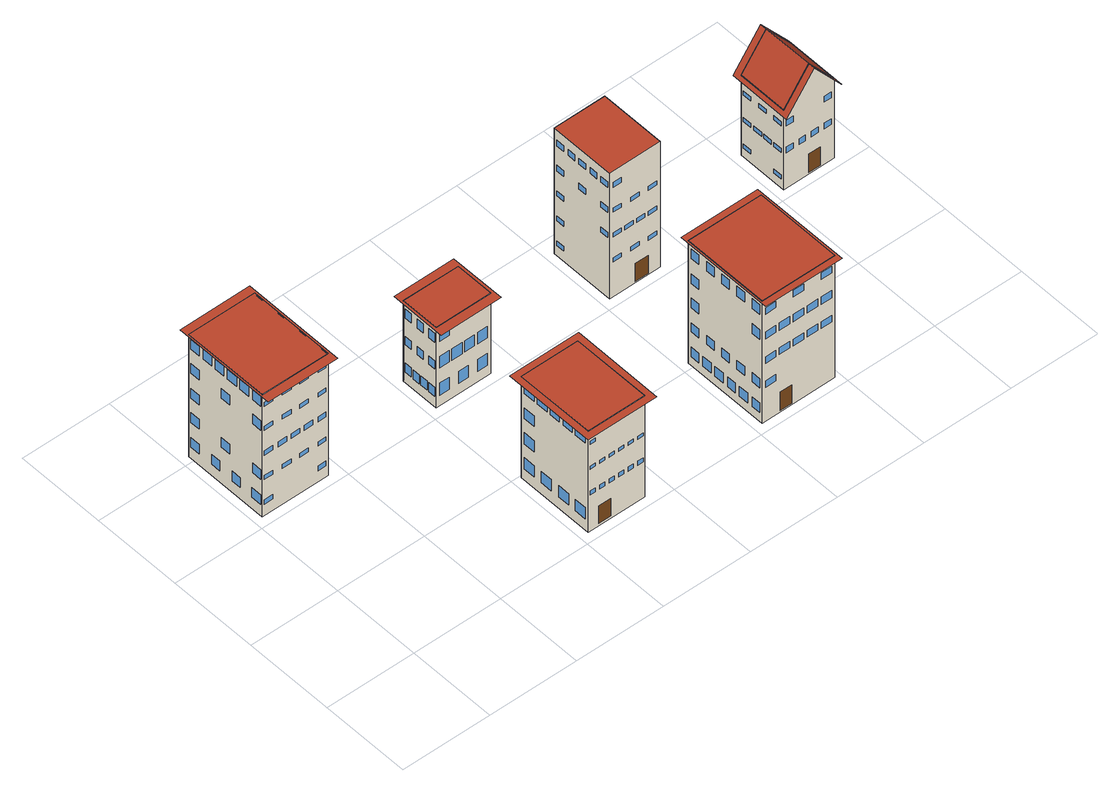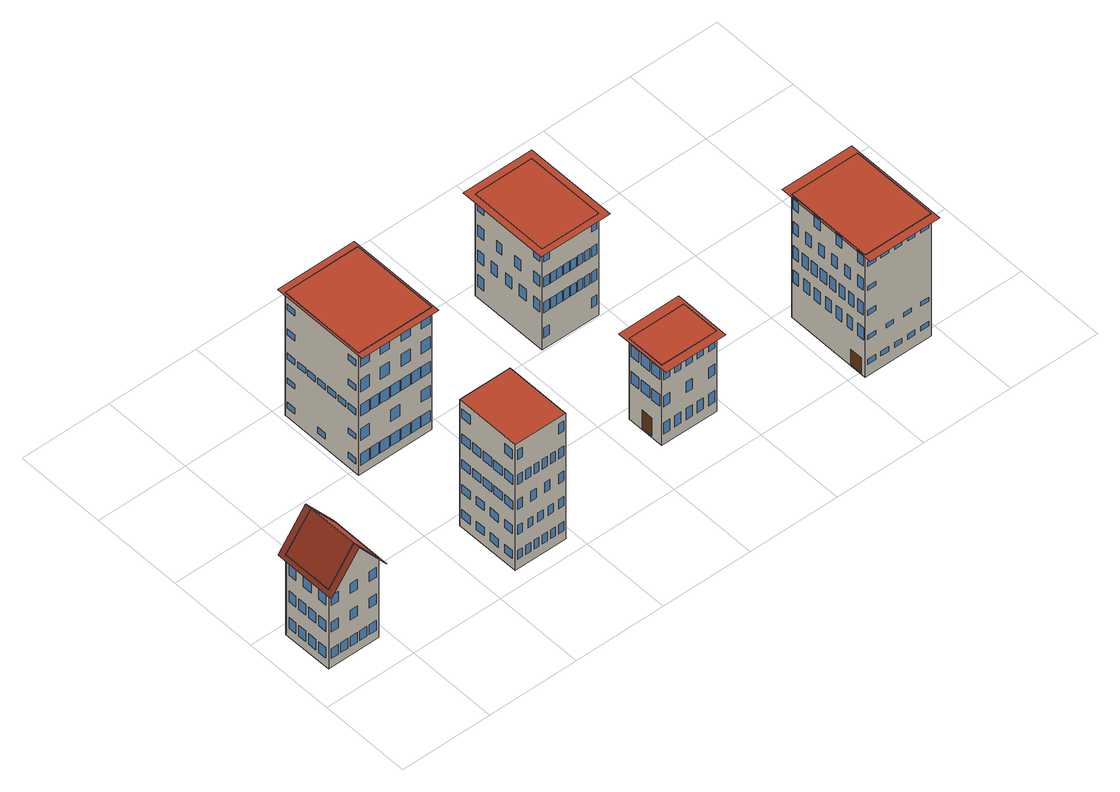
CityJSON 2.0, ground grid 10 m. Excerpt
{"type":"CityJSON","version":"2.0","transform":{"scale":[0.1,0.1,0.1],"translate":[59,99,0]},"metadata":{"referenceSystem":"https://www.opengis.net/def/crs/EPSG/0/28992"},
"CityObjects":{
"building1":{"type":"Building","attributes":{"roofType":"Flat","yearOfConstruction":1975,"function":"Residential","storeysAboveGround":5},"geometry":[{"type":"MultiSurface","lod":"3","boundaries":[[[0,1,2,3]],[[4,5,6,7]],[[2,4,7,3],[8,9,10,11],[12,13,14,15],[16,17,18,19],[20,21,22,23],[24,25,26,27],[28,29,30,31],[32,33,34,35],[36,37,38,39],[40,41,42,43],[44,45,46,47],[48,49,50,51],[52,53,54,55],[56,57,58,59],[60,61,62,63],[64,65,66,67],[68,69,70,71],[72,73,74,75],[76,77,78,79],[80,81,82,83]],[[10,9,8,11]],[[14,13,12,15]],[[18,17,16,19]],[[22,21,20,23]],[[26,25,24,27]],[[30,29,28,31]],[[34,33,32,35]],[[38,37,36,39]],[[42,41,40,43]],[[46,45,44,47]],[[50,49,48,51]],[[54,53,52,55]],[[58,57,56,59]],[[62,61,60,63]],[[66,65,64,67]],[[70,69,68,71]],[[74,73,72,75]],[[78,77,76,79]],[[82,81,80,83]],[[1,5,4,2],[84,85,86,87],[88,89,90,91],[92,93,94,95],[96,97,98,99],[100,101,102,103],[104,105,106,107],[108,109,110,111],[112,113,114,115],[116,117,118,119],[120,121,122,123],[124,125,126,127],[128,129,130,131],[132,133,134,135],[136,137,138,139],[140,141,142,143],[144,145,146,147],[148,149,150,151],[152,153,154,155],[156,157,158,159],[160,161,162,163],[164,165,166,167],[168,169,170,171],[172,173,174,175],[176,177,178,179],[180,181,182,183],[184,185,186,187]],[[86,85,84,87]],[[90,89,88,91]],[[94,93,92,95]],[[98,97,96,99]],[[102,101,100,103]],[[106,105,104,107]],[[110,109,108,111]],[[114,113,112,115]],[[118,117,116,119]],[[122,121,120,123]],[[126,125,124,127]],[[130,129,128,131]],[[134,133,132,135]],[[138,137,136,139]],[[142,141,140,143]],[[146,145,144,147]],[[150,149,148,151]],[[154,153,152,155]],[[158,157,156,159]],[[162,161,160,163]],[[166,165,164,167]],[[170,169,168,171]],[[174,173,172,175]],[[178,177,176,179]],[[182,181,180,183]],[[186,185,184,187]],[[0,6,5,1],[188,189,190,191],[192,193,194,195],[196,197,198,199],[200,201,202,203],[204,205,206,207],[208,209,210,211],[212,213,214,215],[216,217,218,219],[220,221,222,223],[224,225,226,227],[228,229,230,231],[232,233,234,235],[236,237,238,239],[240,241,242,243],[244,245,246,247],[248,249,250,251]],[[190,189,188,191]],[[194,193,192,195]],[[198,197,196,199]],[[202,201,200,203]],[[206,205,204,207]],[[210,209,208,211]],[[214,213,212,215]],[[218,217,216,219]],[[222,221,220,223]],[[226,225,224,227]],[[230,229,228,231]],[[234,233,232,235]],[[238,237,236,239]],[[242,241,240,243]],[[246,245,244,247]],[[250,249,248,251]],[[3,7,6,0],[252,253,254,255],[256,257,258,259],[260,261,262,263],[264,265,266,267],[268,269,270,271],[272,273,274,275],[276,277,278,279],[280,281,282,283],[284,285,286,287],[288,289,290,291],[292,293,294,295],[296,297,298,299],[300,301,302,303],[304,305,306,307],[308,309,310,311],[312,313,314,315],[316,317,318,319]],[[254,253,252,255]],[[258,257,256,259]],[[262,261,260,263]],[[266,265,264,267]],[[270,269,268,271]],[[274,273,272,275]],[[278,277,276,279]],[[282,281,280,283]],[[286,285,284,287]],[[290,289,288,291]],[[294,293,292,295]],[[298,297,296,299]],[[302,301,300,303]],[[306,305,304,307]],[[310,309,308,311]],[[314,313,312,315]],[[318,317,316,319]],[[320,321,322,323],[6,5,4,7]]],"semantics":{"surfaces":[{"type":"GroundSurface"},{"type":"RoofSurface"},{"type":"WallSurface"},{"type":"Window"},{"type":"Door"}],"values":[0,1,2,3,3,3,3,3,3,3,3,3,3,3,3,3,3,3,3,3,3,3,2,4,3,3,3,3,3,3,3,3,3,3,3,3,3,3,3,3,3,3,3,3,3,3,3,3,3,2,3,3,3,3,3,3,3,3,3,3,3,3,3,3,3,3,2,3,3,3,3,3,3,3,3,3,3,3,3,3,3,3,3,3,1]}}]},
"building2":{"type":"Building","attributes":{"roofType":"Flat","yearOfConstruction":1969,"function":"Residential","storeysAboveGround":4},"geometry":[{"type":"MultiSurface","lod":"3","boundaries":[[[324,325,326,327]],[[328,329,330,331]],[[326,328,331,327],[332,333,334,335],[336,337,338,339],[340,341,342,343],[344,345,346,347],[348,349,350,351],[352,353,354,355],[356,357,358,359],[360,361,362,363],[364,365,366,367],[368,369,370,371],[372,373,374,375],[376,377,378,379],[380,381,382,383],[384,385,386,387]],[[334,333,332,335]],[[338,337,336,339]],[[342,341,340,343]],[[346,345,344,347]],[[350,349,348,351]],[[354,353,352,355]],[[358,357,356,359]],[[362,361,360,363]],[[366,365,364,367]],[[370,369,368,371]],[[374,373,372,375]],[[378,377,376,379]],[[382,381,380,383]],[[386,385,384,387]],[[325,329,328,326],[388,389,390,391],[392,393,394,395],[396,397,398,399],[400,401,402,403],[404,405,406,407],[408,409,410,411],[412,413,414,415],[416,417,418,419],[420,421,422,423],[424,425,426,427],[428,429,430,431],[432,433,434,435]],[[390,389,388,391]],[[394,393,392,395]],[[398,397,396,399]],[[402,401,400,403]],[[406,405,404,407]],[[410,409,408,411]],[[414,413,412,415]],[[418,417,416,419]],[[422,421,420,423]],[[426,425,424,427]],[[430,429,428,431]],[[434,433,432,435]],[[324,330,329,325],[436,437,438,439],[440,441,442,443],[444,445,446,447],[448,449,450,451],[452,453,454,455],[456,457,458,459],[460,461,462,463],[464,465,466,467],[468,469,470,471],[472,473,474,475],[476,477,478,479],[480,481,482,483],[484,485,486,487],[488,489,490,491],[492,493,494,495],[496,497,498,499],[500,501,502,503],[504,505,506,507],[508,509,510,511],[512,513,514,515]],[[438,437,436,439]],[[442,441,440,443]],[[446,445,444,447]],[[450,449,448,451]],[[454,453,452,455]],[[458,457,456,459]],[[462,461,460,463]],[[466,465,464,467]],[[470,469,468,471]],[[474,473,472,475]],[[478,477,476,479]],[[482,481,480,483]],[[486,485,484,487]],[[490,489,488,491]],[[494,493,492,495]],[[498,497,496,499]],[[502,501,500,503]],[[506,505,504,507]],[[510,509,508,511]],[[514,513,512,515]],[[327,331,330,324],[516,517,518,519],[520,521,522,523],[524,525,526,527],[528,529,530,531],[532,533,534,535],[536,537,538,539],[540,541,542,543],[544,545,546,547],[548,549,550,551],[552,553,554,555],[556,557,558,559]],[[518,517,516,519]],[[522,521,520,523]],[[526,525,524,527]],[[530,529,528,531]],[[534,533,532,535]],[[538,537,536,539]],[[542,541,540,543]],[[546,545,544,547]],[[550,549,548,551]],[[554,553,552,555]],[[558,557,556,559]],[[560,561,562,563],[330,329,328,331]]],"semantics":{"surfaces":[{"type":"GroundSurface"},{"type":"RoofSurface"},{"type":"WallSurface"},{"type":"Door"},{"type":"Window"}],"values":[0,1,2,3,4,4,4,4,4,4,4,4,4,4,4,4,4,2,4,4,4,4,4,4,4,4,4,4,4,4,2,4,4,4,4,4,4,4,4,4,4,4,4,4,4,4,4,4,4,4,4,2,4,4,4,4,4,4,4,4,4,4,4,1]}}]},
"building3":{"type":"Building","attributes":{"roofType":"Flat","yearOfConstruction":2001,"function":"Residential","storeysAboveGround":3},"geometry":[{"type":"MultiSurface","lod":"3","boundaries":[[[564,565,566,567]],[[568,569,570,571]],[[566,568,571,567],[572,573,574,575],[576,577,578,579],[580,581,582,583],[584,585,586,587],[588,589,590,591],[592,593,594,595],[596,597,598,599],[600,601,602,603]],[[574,573,572,575]],[[578,577,576,579]],[[582,581,580,583]],[[586,585,584,587]],[[590,589,588,591]],[[594,593,592,595]],[[598,597,596,599]],[[602,601,600,603]],[[565,569,568,566],[604,605,606,607],[608,609,610,611],[612,613,614,615],[616,617,618,619],[620,621,622,623],[624,625,626,627],[628,629,630,631]],[[606,605,604,607]],[[610,609,608,611]],[[614,613,612,615]],[[618,617,616,619]],[[622,621,620,623]],[[626,625,624,627]],[[630,629,628,631]],[[564,570,569,565],[632,633,634,635],[636,637,638,639],[640,641,642,643],[644,645,646,647],[648,649,650,651],[652,653,654,655],[656,657,658,659],[660,661,662,663],[664,665,666,667],[668,669,670,671],[672,673,674,675],[676,677,678,679],[680,681,682,683]],[[634,633,632,635]],[[638,637,636,639]],[[642,641,640,643]],[[646,645,644,647]],[[650,649,648,651]],[[654,653,652,655]],[[658,657,656,659]],[[662,661,660,663]],[[666,665,664,667]],[[670,669,668,671]],[[674,673,672,675]],[[678,677,676,679]],[[682,681,680,683]],[[567,571,570,564],[684,685,686,687],[688,689,690,691],[692,693,694,695],[696,697,698,699],[700,701,702,703],[704,705,706,707],[708,709,710,711],[712,713,714,715],[716,717,718,719],[720,721,722,723]],[[686,685,684,687]],[[690,689,688,691]],[[694,693,692,695]],[[698,697,696,699]],[[702,701,700,703]],[[706,705,704,707]],[[710,709,708,711]],[[714,713,712,715]],[[718,717,716,719]],[[722,721,720,723]],[[724,725,726,727],[570,569,568,571]]],"semantics":{"surfaces":[{"type":"GroundSurface"},{"type":"RoofSurface"},{"type":"WallSurface"},{"type":"Window"},{"type":"Door"}],"values":[0,1,2,3,3,3,3,3,3,3,3,2,4,3,3,3,3,3,3,2,3,3,3,3,3,3,3,3,3,3,3,3,3,2,3,3,3,3,3,3,3,3,3,3,1]}}]},
"building4":{"type":"Building","attributes":{"roofType":"Flat","yearOfConstruction":2011,"function":"Residential","storeysAboveGround":5},"geometry":[{"type":"MultiSurface","lod":"3","boundaries":[[[728,729,730,731]],[[732,733,734,735]],[[730,732,735,731],[736,737,738,739],[740,741,742,743],[744,745,746,747],[748,749,750,751],[752,753,754,755],[756,757,758,759],[760,761,762,763],[764,765,766,767],[768,769,770,771],[772,773,774,775],[776,777,778,779],[780,781,782,783],[784,785,786,787],[788,789,790,791],[792,793,794,795]],[[738,737,736,739]],[[742,741,740,743]],[[746,745,744,747]],[[750,749,748,751]],[[754,753,752,755]],[[758,757,756,759]],[[762,761,760,763]],[[766,765,764,767]],[[770,769,768,771]],[[774,773,772,775]],[[778,777,776,779]],[[782,781,780,783]],[[786,785,784,787]],[[790,789,788,791]],[[794,793,792,795]],[[729,733,732,730],[796,797,798,799],[800,801,802,803],[804,805,806,807],[808,809,810,811],[812,813,814,815],[816,817,818,819],[820,821,822,823],[824,825,826,827],[828,829,830,831],[832,833,834,835],[836,837,838,839],[840,841,842,843],[844,845,846,847],[848,849,850,851],[852,853,854,855],[856,857,858,859]],[[798,797,796,799]],[[802,801,800,803]],[[806,805,804,807]],[[810,809,808,811]],[[814,813,812,815]],[[818,817,816,819]],[[822,821,820,823]],[[826,825,824,827]],[[830,829,828,831]],[[834,833,832,835]],[[838,837,836,839]],[[842,841,840,843]],[[846,845,844,847]],[[850,849,848,851]],[[854,853,852,855]],[[858,857,856,859]],[[728,734,733,729],[860,861,862,863],[864,865,866,867],[868,869,870,871],[872,873,874,875],[876,877,878,879],[880,881,882,883],[884,885,886,887],[888,889,890,891],[892,893,894,895],[896,897,898,899],[900,901,902,903],[904,905,906,907],[908,909,910,911],[912,913,914,915],[916,917,918,919],[920,921,922,923],[924,925,926,927],[928,929,930,931],[932,933,934,935],[936,937,938,939],[940,941,942,943],[944,945,946,947],[948,949,950,951],[952,953,954,955],[956,957,958,959]],[[862,861,860,863]],[[866,865,864,867]],[[870,869,868,871]],[[874,873,872,875]],[[878,877,876,879]],[[882,881,880,883]],[[886,885,884,887]],[[890,889,888,891]],[[894,893,892,895]],[[898,897,896,899]],[[902,901,900,903]],[[906,905,904,907]],[[910,909,908,911]],[[914,913,912,915]],[[918,917,916,919]],[[922,921,920,923]],[[926,925,924,927]],[[930,929,928,931]],[[934,933,932,935]],[[938,937,936,939]],[[942,941,940,943]],[[946,945,944,947]],[[950,949,948,951]],[[954,953,952,955]],[[958,957,956,959]],[[731,735,734,728],[960,961,962,963],[964,965,966,967],[968,969,970,971],[972,973,974,975],[976,977,978,979],[980,981,982,983],[984,985,986,987],[988,989,990,991],[992,993,994,995],[996,997,998,999],[1000,1001,1002,1003],[1004,1005,1006,1007],[1008,1009,1010,1011],[1012,1013,1014,1015],[1016,1017,1018,1019],[1020,1021,1022,1023],[1024,1025,1026,1027],[1028,1029,1030,1031],[1032,1033,1034,1035]],[[962,961,960,963]],[[966,965,964,967]],[[970,969,968,971]],[[974,973,972,975]],[[978,977,976,979]],[[982,981,980,983]],[[986,985,984,987]],[[990,989,988,991]],[[994,993,992,995]],[[998,997,996,999]],[[1002,1001,1000,1003]],[[1006,1005,1004,1007]],[[1010,1009,1008,1011]],[[1014,1013,1012,1015]],[[1018,1017,1016,1019]],[[1022,1021,1020,1023]],[[1026,1025,1024,1027]],[[1030,1029,1028,1031]],[[1034,1033,1032,1035]],[[1036,1037,1038,1039],[734,733,732,735]]],"semantics":{"surfaces":[{"type":"GroundSurface"},{"type":"RoofSurface"},{"type":"WallSurface"},{"type":"Door"},{"type":"Window"}],"values":[0,1,2,3,4,4,4,4,4,4,4,4,4,4,4,4,4,4,2,4,4,4,4,4,4,4,4,4,4,4,4,4,4,4,4,2,4,4,4,4,4,4,4,4,4,4,4,4,4,4,4,4,4,4,4,4,4,4,4,4,4,2,4,4,4,4,4,4,4,4,4,4,4,4,4,4,4,4,4,4,4,1]}}]},
"building5":{"type":"Building","attributes":{"roofType":"Flat","yearOfConstruction":1964,"function":"Residential","storeysAboveGround":5},"geometry":[{"type":"MultiSurface","lod":"3","boundaries":[[[1040,1041,1042,1043]],[[1044,1045,1046,1047]],[[1042,1044,1047,1043],[1048,1049,1050,1051],[1052,1053,1054,1055],[1056,1057,1058,1059],[1060,1061,1062,1063],[1064,1065,1066,1067],[1068,1069,1070,1071],[1072,1073,1074,1075],[1076,1077,1078,1079],[1080,1081,1082,1083],[1084,1085,1086,1087],[1088,1089,1090,1091],[1092,1093,1094,1095]],[[1050,1049,1048,1051]],[[1054,1053,1052,1055]],[[1058,1057,1056,1059]],[[1062,1061,1060,1063]],[[1066,1065,1064,1067]],[[1070,1069,1068,1071]],[[1074,1073,1072,1075]],[[1078,1077,1076,1079]],[[1082,1081,1080,1083]],[[1086,1085,1084,1087]],[[1090,1089,1088,1091]],[[1094,1093,1092,1095]],[[1041,1045,1044,1042],[1096,1097,1098,1099],[1100,1101,1102,1103],[1104,1105,1106,1107],[1108,1109,1110,1111],[1112,1113,1114,1115],[1116,1117,1118,1119],[1120,1121,1122,1123],[1124,1125,1126,1127],[1128,1129,1130,1131],[1132,1133,1134,1135],[1136,1137,1138,1139],[1140,1141,1142,1143],[1144,1145,1146,1147],[1148,1149,1150,1151],[1152,1153,1154,1155],[1156,1157,1158,1159],[1160,1161,1162,1163],[1164,1165,1166,1167],[1168,1169,1170,1171],[1172,1173,1174,1175]],[[1098,1097,1096,1099]],[[1102,1101,1100,1103]],[[1106,1105,1104,1107]],[[1110,1109,1108,1111]],[[1114,1113,1112,1115]],[[1118,1117,1116,1119]],[[1122,1121,1120,1123]],[[1126,1125,1124,1127]],[[1130,1129,1128,1131]],[[1134,1133,1132,1135]],[[1138,1137,1136,1139]],[[1142,1141,1140,1143]],[[1146,1145,1144,1147]],[[1150,1149,1148,1151]],[[1154,1153,1152,1155]],[[1158,1157,1156,1159]],[[1162,1161,1160,1163]],[[1166,1165,1164,1167]],[[1170,1169,1168,1171]],[[1174,1173,1172,1175]],[[1040,1046,1045,1041],[1176,1177,1178,1179],[1180,1181,1182,1183],[1184,1185,1186,1187],[1188,1189,1190,1191],[1192,1193,1194,1195],[1196,1197,1198,1199],[1200,1201,1202,1203],[1204,1205,1206,1207],[1208,1209,1210,1211],[1212,1213,1214,1215],[1216,1217,1218,1219],[1220,1221,1222,1223],[1224,1225,1226,1227],[1228,1229,1230,1231],[1232,1233,1234,1235],[1236,1237,1238,1239],[1240,1241,1242,1243],[1244,1245,1246,1247],[1248,1249,1250,1251],[1252,1253,1254,1255],[1256,1257,1258,1259],[1260,1261,1262,1263],[1264,1265,1266,1267]],[[1178,1177,1176,1179]],[[1182,1181,1180,1183]],[[1186,1185,1184,1187]],[[1190,1189,1188,1191]],[[1194,1193,1192,1195]],[[1198,1197,1196,1199]],[[1202,1201,1200,1203]],[[1206,1205,1204,1207]],[[1210,1209,1208,1211]],[[1214,1213,1212,1215]],[[1218,1217,1216,1219]],[[1222,1221,1220,1223]],[[1226,1225,1224,1227]],[[1230,1229,1228,1231]],[[1234,1233,1232,1235]],[[1238,1237,1236,1239]],[[1242,1241,1240,1243]],[[1246,1245,1244,1247]],[[1250,1249,1248,1251]],[[1254,1253,1252,1255]],[[1258,1257,1256,1259]],[[1262,1261,1260,1263]],[[1266,1265,1264,1267]],[[1043,1047,1046,1040],[1268,1269,1270,1271],[1272,1273,1274,1275],[1276,1277,1278,1279],[1280,1281,1282,1283],[1284,1285,1286,1287],[1288,1289,1290,1291],[1292,1293,1294,1295],[1296,1297,1298,1299],[1300,1301,1302,1303],[1304,1305,1306,1307],[1308,1309,1310,1311],[1312,1313,1314,1315]],[[1270,1269,1268,1271]],[[1274,1273,1272,1275]],[[1278,1277,1276,1279]],[[1282,1281,1280,1283]],[[1286,1285,1284,1287]],[[1290,1289,1288,1291]],[[1294,1293,1292,1295]],[[1298,1297,1296,1299]],[[1302,1301,1300,1303]],[[1306,1305,1304,1307]],[[1310,1309,1308,1311]],[[1314,1313,1312,1315]]],"semantics":{"surfaces":[{"type":"GroundSurface"},{"type":"RoofSurface"},{"type":"WallSurface"},{"type":"Door"},{"type":"Window"}],"values":[0,1,2,3,4,4,4,4,4,4,4,4,4,4,4,2,4,4,4,4,4,4,4,4,4,4,4,4,4,4,4,4,4,4,4,4,2,4,4,4,4,4,4,4,4,4,4,4,4,4,4,4,4,4,4,4,4,4,4,4,2,4,4,4,4,4,4,4,4,4,4,4,4]}}]},
"building6":{"type":"Building","attributes":{"roofType":"Gabled","yearOfConstruction":1983,"function":"Residential","storeysAboveGround":3},"geometry":[{"type":"MultiSurface","lod":"3","boundaries":[[[1316,1317,1318,1319]],[[1320,1321,1322,1323]],[[1323,1324,1325,1320]],[[1319,1318,1324,1323,1322],[1326,1327,1328,1329],[1330,1331,1332,1333],[1334,1335,1336,1337],[1338,1339,1340,1341],[1342,1343,1344,1345],[1346,1347,1348,1349],[1350,1351,1352,1353]],[[1328,1327,1326,1329]],[[1332,1331,1330,1333]],[[1336,1335,1334,1337]],[[1340,1339,1338,1341]],[[1344,1343,1342,1345]],[[1348,1347,1346,1349]],[[1352,1351,1350,1353]],[[1317,1325,1324,1318],[1354,1355,1356,1357],[1358,1359,1360,1361],[1362,1363,1364,1365],[1366,1367,1368,1369],[1370,1371,1372,1373],[1374,1375,1376,1377],[1378,1379,1380,1381],[1382,1383,1384,1385],[1386,1387,1388,1389],[1390,1391,1392,1393],[1394,1395,1396,1397]],[[1356,1355,1354,1357]],[[1360,1359,1358,1361]],[[1364,1363,1362,1365]],[[1368,1367,1366,1369]],[[1372,1371,1370,1373]],[[1376,1375,1374,1377]],[[1380,1379,1378,1381]],[[1384,1383,1382,1385]],[[1388,1387,1386,1389]],[[1392,1391,1390,1393]],[[1396,1395,1394,1397]],[[1317,1316,1321,1320,1325],[1398,1399,1400,1401],[1402,1403,1404,1405],[1406,1407,1408,1409],[1410,1411,1412,1413],[1414,1415,1416,1417],[1418,1419,1420,1421],[1422,1423,1424,1425],[1426,1427,1428,1429],[1430,1431,1432,1433],[1434,1435,1436,1437],[1438,1439,1440,1441]],[[1400,1399,1398,1401]],[[1404,1403,1402,1405]],[[1408,1407,1406,1409]],[[1412,1411,1410,1413]],[[1416,1415,1414,1417]],[[1420,1419,1418,1421]],[[1424,1423,1422,1425]],[[1428,1427,1426,1429]],[[1432,1431,1430,1433]],[[1436,1435,1434,1437]],[[1440,1439,1438,1441]],[[1316,1319,1322,1321],[1442,1443,1444,1445],[1446,1447,1448,1449],[1450,1451,1452,1453],[1454,1455,1456,1457],[1458,1459,1460,1461],[1462,1463,1464,1465],[1466,1467,1468,1469],[1470,1471,1472,1473],[1474,1475,1476,1477]],[[1444,1443,1442,1445]],[[1448,1447,1446,1449]],[[1452,1451,1450,1453]],[[1456,1455,1454,1457]],[[1460,1459,1458,1461]],[[1464,1463,1462,1465]],[[1468,1467,1466,1469]],[[1472,1471,1470,1473]],[[1476,1475,1474,1477]],[[1478,1479,1480,1481,1320,1325,1324,1323]],[[1481,1482,1483,1478,1323,1322,1321,1320]]],"semantics":{"surfaces":[{"type":"GroundSurface"},{"type":"RoofSurface"},{"type":"WallSurface"},{"type":"Door"},{"type":"Window"}],"values":[0,1,1,2,3,4,4,4,4,4,4,2,4,4,4,4,4,4,4,4,4,4,4,2,4,4,4,4,4,4,4,4,4,4,4,2,4,4,4,4,4,4,4,4,4,1,1]}}]}
},
"vertices":[
[10,307,0],[86,307,0],[86,210,0],[10,210,0],[86,210,152],[86,307,152],[10,307,152],[10,210,152],[12,210,20],[22,210,20],[22,210,14],[12,210,14],[74,210,20],[83,210,20],[83,210,14],[74,210,14],[12,210,50],[22,210,50],[22,210,45],[12,210,45],[33,210,50],[43,210,50],[43,210,45],[33,210,45],[53,210,50],[63,210,50],[63,210,45],[53,210,45],[74,210,50],[83,210,50],[83,210,45],[74,210,45],[12,210,81],[22,210,81],[22,210,75],[12,210,75],[28,210,81],[38,210,81],[38,210,75],[28,210,75],[43,210,81],[53,210,81],[53,210,75],[43,210,75],[58,210,81],[68,210,81],[68,210,75],[58,210,75],[74,210,81],[83,210,81],[83,210,75],[74,210,75],[12,210,111],[22,210,111],[22,210,106],[12,210,106],[33,210,111],[43,210,111],[43,210,106],[33,210,106],[53,210,111],[63,210,111],[63,210,106],[53,210,106],[74,210,111],[83,210,111],[83,210,106],[74,210,106],[12,210,141],[22,210,141],[22,210,136],[12,210,136],[33,210,141],[43,210,141],[43,210,136],[33,210,136],[53,210,141],[63,210,141],[63,210,136],[53,210,136],[74,210,141],[83,210,141],[83,210,136],[74,210,136],[86,288,20],[86,302,20],[86,302,1],[86,288,1],[86,212,60],[86,219,60],[86,219,45],[86,212,45],[86,226,60],[86,234,60],[86,234,45],[86,226,45],[86,240,60],[86,248,60],[86,248,45],[86,240,45],[86,255,60],[86,262,60],[86,262,45],[86,255,45],[86,269,60],[86,276,60],[86,276,45],[86,269,45],[86,283,60],[86,290,60],[86,290,45],[86,283,45],[86,297,60],[86,305,60],[86,305,45],[86,297,45],[86,212,90],[86,219,90],[86,219,75],[86,212,75],[86,224,90],[86,232,90],[86,232,75],[86,224,75],[86,236,90],[86,244,90],[86,244,75],[86,236,75],[86,248,90],[86,256,90],[86,256,75],[86,248,75],[86,260,90],[86,268,90],[86,268,75],[86,260,75],[86,273,90],[86,280,90],[86,280,75],[86,273,75],[86,285,90],[86,292,90],[86,292,75],[86,285,75],[86,297,90],[86,304,90],[86,304,75],[86,297,75],[86,212,120],[86,219,120],[86,219,106],[86,212,106],[86,229,120],[86,236,120],[86,236,106],[86,229,106],[86,246,120],[86,253,120],[86,253,106],[86,246,106],[86,263,120],[86,270,120],[86,270,106],[86,263,106],[86,280,120],[86,287,120],[86,287,106],[86,280,106],[86,297,120],[86,304,120],[86,304,106],[86,297,106],[86,212,151],[86,219,151],[86,219,136],[86,212,136],[86,240,151],[86,248,151],[86,248,136],[86,240,136],[86,269,151],[86,276,151],[86,276,136],[86,269,136],[86,297,151],[86,304,151],[86,304,136],[86,297,136],[83,307,20],[74,307,20],[74,307,14],[83,307,14],[68,307,20],[59,307,20],[59,307,14],[68,307,14],[52,307,20],[44,307,20],[44,307,14],[52,307,14],[37,307,20],[29,307,20],[29,307,14],[37,307,14],[22,307,20],[13,307,20],[13,307,14],[22,307,14],[83,307,50],[74,307,50],[74,307,45],[83,307,45],[62,307,50],[54,307,50],[54,307,45],[62,307,45],[42,307,50],[33,307,50],[33,307,45],[42,307,45],[22,307,50],[13,307,50],[13,307,45],[22,307,45],[83,307,81],[74,307,81],[74,307,75],[83,307,75],[83,307,111],[74,307,111],[74,307,106],[83,307,106],[83,307,141],[74,307,141],[74,307,136],[83,307,136],[68,307,141],[59,307,141],[59,307,136],[68,307,136],[52,307,141],[44,307,141],[44,307,136],[52,307,136],[37,307,141],[29,307,141],[29,307,136],[37,307,136],[22,307,141],[13,307,141],[13,307,136],[22,307,136],[10,304,26],[10,293,26],[10,293,14],[10,304,14],[10,277,26],[10,266,26],[10,266,14],[10,277,14],[10,250,26],[10,239,26],[10,239,14],[10,250,14],[10,224,26],[10,212,26],[10,212,14],[10,224,14],[10,304,57],[10,293,57],[10,293,45],[10,304,45],[10,264,57],[10,253,57],[10,253,45],[10,264,45],[10,223,57],[10,212,57],[10,212,45],[10,223,45],[10,304,87],[10,293,87],[10,293,75],[10,304,75],[10,304,118],[10,293,118],[10,293,106],[10,304,106],[10,264,118],[10,253,118],[10,253,106],[10,264,106],[10,223,118],[10,212,118],[10,212,106],[10,223,106],[10,304,148],[10,293,148],[10,293,136],[10,304,136],[10,288,148],[10,277,148],[10,277,136],[10,288,136],[10,272,148],[10,261,148],[10,261,136],[10,272,136],[10,256,148],[10,244,148],[10,244,136],[10,256,136],[10,240,148],[10,228,148],[10,228,136],[10,240,136],[10,223,148],[10,212,148],[10,212,136],[10,223,136],[88,200,152],[88,316,152],[8,316,152],[8,200,152],
[210,98,0],[275,98,0],[275,10,0],[210,10,0],[275,10,126],[275,98,126],[210,98,126],[210,10,126],[222,10,25],[236,10,25],[236,10,3],[222,10,3],[212,10,50],[218,10,50],[218,10,45],[212,10,45],[223,10,50],[229,10,50],[229,10,45],[223,10,45],[234,10,50],[240,10,50],[240,10,45],[234,10,45],[245,10,50],[251,10,50],[251,10,45],[245,10,45],[256,10,50],[262,10,50],[262,10,45],[256,10,45],[267,10,50],[273,10,50],[273,10,45],[267,10,45],[212,10,81],[218,10,81],[218,10,77],[212,10,77],[223,10,81],[229,10,81],[229,10,77],[223,10,77],[234,10,81],[240,10,81],[240,10,77],[234,10,77],[245,10,81],[251,10,81],[251,10,77],[245,10,77],[256,10,81],[262,10,81],[262,10,77],[256,10,77],[267,10,81],[273,10,81],[273,10,77],[267,10,77],[212,10,112],[218,10,112],[218,10,108],[212,10,108],[275,13,28],[275,21,28],[275,21,14],[275,13,14],[275,13,59],[275,21,59],[275,21,45],[275,13,45],[275,31,59],[275,39,59],[275,39,45],[275,31,45],[275,50,59],[275,58,59],[275,58,45],[275,50,45],[275,68,59],[275,77,59],[275,77,45],[275,68,45],[275,87,59],[275,95,59],[275,95,45],[275,87,45],[275,13,90],[275,21,90],[275,21,77],[275,13,77],[275,38,90],[275,45,90],[275,45,77],[275,38,77],[275,62,90],[275,70,90],[275,70,77],[275,62,77],[275,87,90],[275,95,90],[275,95,77],[275,87,77],[275,13,122],[275,21,122],[275,21,108],[275,13,108],[275,87,122],[275,95,122],[275,95,108],[275,87,108],[273,98,26],[267,98,26],[267,98,14],[273,98,14],[218,98,26],[212,98,26],[212,98,14],[218,98,14],[273,98,58],[267,98,58],[267,98,45],[273,98,45],[265,98,58],[259,98,58],[259,98,45],[265,98,45],[258,98,58],[252,98,58],[252,98,45],[258,98,45],[250,98,58],[244,98,58],[244,98,45],[250,98,45],[242,98,58],[236,98,58],[236,98,45],[242,98,45],[234,98,58],[228,98,58],[228,98,45],[234,98,45],[226,98,58],[220,98,58],[220,98,45],[226,98,45],[218,98,58],[212,98,58],[212,98,45],[218,98,45],[273,98,89],[267,98,89],[267,98,77],[273,98,77],[265,98,89],[259,98,89],[259,98,77],[265,98,77],[258,98,89],[252,98,89],[252,98,77],[258,98,77],[250,98,89],[244,98,89],[244,98,77],[250,98,77],[242,98,89],[236,98,89],[236,98,77],[242,98,77],[234,98,89],[228,98,89],[228,98,77],[234,98,77],[226,98,89],[220,98,89],[220,98,77],[226,98,77],[218,98,89],[212,98,89],[212,98,77],[218,98,77],[273,98,120],[267,98,120],[267,98,108],[273,98,108],[218,98,120],[212,98,120],[212,98,108],[218,98,108],[210,94,28],[210,81,28],[210,81,14],[210,94,14],[210,72,28],[210,59,28],[210,59,14],[210,72,14],[210,49,28],[210,36,28],[210,36,14],[210,49,14],[210,27,28],[210,14,28],[210,14,14],[210,27,14],[210,94,59],[210,81,59],[210,81,45],[210,94,45],[210,94,90],[210,81,90],[210,81,77],[210,94,77],[210,94,122],[210,81,122],[210,81,108],[210,94,108],[210,77,122],[210,64,122],[210,64,108],[210,77,108],[210,60,122],[210,48,122],[210,48,108],[210,60,108],[210,43,122],[210,31,122],[210,31,108],[210,43,108],[210,27,122],[210,14,122],[210,14,108],[210,27,108],[282,2,126],[282,105,126],[203,105,126],[203,2,126],
[210,253,0],[273,253,0],[273,210,0],[210,210,0],[273,210,100],[273,253,100],[210,253,100],[210,210,100],[214,210,28],[225,210,28],[225,210,13],[214,210,13],[236,210,28],[247,210,28],[247,210,13],[236,210,13],[258,210,28],[269,210,28],[269,210,13],[258,210,13],[214,210,61],[225,210,61],[225,210,47],[214,210,47],[228,210,61],[240,210,61],[240,210,47],[228,210,47],[243,210,61],[254,210,61],[254,210,47],[243,210,47],[258,210,61],[269,210,61],[269,210,47],[258,210,47],[214,210,95],[225,210,95],[225,210,80],[214,210,80],[273,227,24],[273,240,24],[273,240,2],[273,227,2],[273,213,61],[273,223,61],[273,223,47],[273,213,47],[273,226,61],[273,237,61],[273,237,47],[273,226,47],[273,240,61],[273,250,61],[273,250,47],[273,240,47],[273,213,94],[273,223,94],[273,223,80],[273,213,80],[273,226,94],[273,237,94],[273,237,80],[273,226,80],[273,240,94],[273,250,94],[273,250,80],[273,240,80],[271,253,27],[264,253,27],[264,253,13],[271,253,13],[258,253,27],[251,253,27],[251,253,13],[258,253,13],[245,253,27],[238,253,27],[238,253,13],[245,253,13],[232,253,27],[225,253,27],[225,253,13],[232,253,13],[219,253,27],[212,253,27],[212,253,13],[219,253,13],[271,253,60],[264,253,60],[264,253,47],[271,253,47],[245,253,60],[238,253,60],[238,253,47],[245,253,47],[219,253,60],[212,253,60],[212,253,47],[219,253,47],[271,253,94],[264,253,94],[264,253,80],[271,253,80],[258,253,94],[251,253,94],[251,253,80],[258,253,80],[245,253,94],[238,253,94],[238,253,80],[245,253,80],[232,253,94],[225,253,94],[225,253,80],[232,253,80],[219,253,94],[212,253,94],[212,253,80],[219,253,80],[210,251,24],[210,243,24],[210,243,13],[210,251,13],[210,240,24],[210,232,24],[210,232,13],[210,240,13],[210,230,24],[210,222,24],[210,222,13],[210,230,13],[210,220,24],[210,212,24],[210,212,13],[210,220,13],[210,251,57],[210,243,57],[210,243,47],[210,251,47],[210,235,57],[210,227,57],[210,227,47],[210,235,47],[210,220,57],[210,212,57],[210,212,47],[210,220,47],[210,251,91],[210,243,91],[210,243,80],[210,251,80],[210,235,91],[210,227,91],[210,227,80],[210,235,80],[210,220,91],[210,212,91],[210,212,80],[210,220,80],[276,200,100],[276,262,100],[207,262,100],[207,200,100],
[410,107,0],[494,107,0],[494,10,0],[410,10,0],[494,10,152],[494,107,152],[410,107,152],[410,10,152],[431,10,25],[444,10,25],[444,10,2],[431,10,2],[414,10,50],[426,10,50],[426,10,42],[414,10,42],[414,10,80],[426,10,80],[426,10,72],[414,10,72],[430,10,80],[442,10,80],[442,10,72],[430,10,72],[446,10,80],[458,10,80],[458,10,72],[446,10,72],[462,10,80],[474,10,80],[474,10,72],[462,10,72],[478,10,80],[490,10,80],[490,10,72],[478,10,72],[414,10,111],[426,10,111],[426,10,102],[414,10,102],[430,10,111],[442,10,111],[442,10,102],[430,10,102],[446,10,111],[458,10,111],[458,10,102],[446,10,102],[462,10,111],[474,10,111],[474,10,102],[462,10,102],[478,10,111],[490,10,111],[490,10,102],[478,10,102],[414,10,141],[426,10,141],[426,10,133],[414,10,133],[446,10,141],[458,10,141],[458,10,133],[446,10,133],[478,10,141],[490,10,141],[490,10,133],[478,10,133],[494,13,18],[494,23,18],[494,23,11],[494,13,11],[494,53,18],[494,63,18],[494,63,11],[494,53,11],[494,93,18],[494,103,18],[494,103,11],[494,93,11],[494,13,48],[494,23,48],[494,23,42],[494,13,42],[494,93,48],[494,103,48],[494,103,42],[494,93,42],[494,13,79],[494,23,79],[494,23,72],[494,13,72],[494,27,79],[494,37,79],[494,37,72],[494,27,72],[494,40,79],[494,50,79],[494,50,72],[494,40,72],[494,53,79],[494,63,79],[494,63,72],[494,53,72],[494,66,79],[494,77,79],[494,77,72],[494,66,72],[494,80,79],[494,90,79],[494,90,72],[494,80,72],[494,93,79],[494,103,79],[494,103,72],[494,93,72],[494,13,109],[494,23,109],[494,23,102],[494,13,102],[494,93,109],[494,103,109],[494,103,102],[494,93,102],[494,13,140],[494,23,140],[494,23,133],[494,13,133],[494,93,140],[494,103,140],[494,103,133],[494,93,133],[492,107,25],[482,107,25],[482,107,11],[492,107,11],[480,107,25],[471,107,25],[471,107,11],[480,107,11],[469,107,25],[459,107,25],[459,107,11],[469,107,11],[457,107,25],[447,107,25],[447,107,11],[457,107,11],[445,107,25],[435,107,25],[435,107,11],[445,107,11],[433,107,25],[423,107,25],[423,107,11],[433,107,11],[422,107,25],[412,107,25],[412,107,11],[422,107,11],[492,107,56],[482,107,56],[482,107,42],[492,107,42],[457,107,56],[447,107,56],[447,107,42],[457,107,42],[422,107,56],[412,107,56],[412,107,42],[422,107,42],[492,107,86],[482,107,86],[482,107,72],[492,107,72],[480,107,86],[471,107,86],[471,107,72],[480,107,72],[469,107,86],[459,107,86],[459,107,72],[469,107,72],[457,107,86],[447,107,86],[447,107,72],[457,107,72],[445,107,86],[435,107,86],[435,107,72],[445,107,72],[433,107,86],[423,107,86],[423,107,72],[433,107,72],[422,107,86],[412,107,86],[412,107,72],[422,107,72],[492,107,117],[482,107,117],[482,107,102],[492,107,102],[469,107,117],[459,107,117],[459,107,102],[469,107,102],[445,107,117],[435,107,117],[435,107,102],[445,107,102],[422,107,117],[412,107,117],[412,107,102],[422,107,102],[492,107,147],[482,107,147],[482,107,133],[492,107,133],[469,107,147],[459,107,147],[459,107,133],[469,107,133],[445,107,147],[435,107,147],[435,107,133],[445,107,133],[422,107,147],[412,107,147],[412,107,133],[422,107,133],[410,103,23],[410,93,23],[410,93,11],[410,103,11],[410,88,23],[410,77,23],[410,77,11],[410,88,11],[410,72,23],[410,61,23],[410,61,11],[410,72,11],[410,55,23],[410,45,23],[410,45,11],[410,55,11],[410,40,23],[410,29,23],[410,29,11],[410,40,11],[410,23,23],[410,13,23],[410,13,11],[410,23,11],[410,103,53],[410,93,53],[410,93,42],[410,103,42],[410,83,53],[410,73,53],[410,73,42],[410,83,42],[410,63,53],[410,53,53],[410,53,42],[410,63,42],[410,43,53],[410,33,53],[410,33,42],[410,43,42],[410,23,53],[410,13,53],[410,13,42],[410,23,42],[410,103,84],[410,93,84],[410,93,72],[410,103,72],[410,103,114],[410,93,114],[410,93,102],[410,103,102],[410,23,114],[410,13,114],[410,13,102],[410,23,102],[410,103,145],[410,93,145],[410,93,133],[410,103,133],[410,83,145],[410,73,145],[410,73,133],[410,83,133],[410,63,145],[410,53,145],[410,53,133],[410,63,133],[410,43,145],[410,33,145],[410,33,133],[410,43,133],[410,23,145],[410,13,145],[410,13,133],[410,23,133],[496,3,152],[496,114,152],[408,114,152],[408,3,152],
[410,283,0],[468,283,0],[468,210,0],[410,210,0],[468,210,156],[468,283,156],[410,283,156],[410,210,156],[439,210,24],[454,210,24],[454,210,2],[439,210,2],[414,210,48],[423,210,48],[423,210,43],[414,210,43],[434,210,48],[444,210,48],[444,210,43],[434,210,43],[454,210,48],[464,210,48],[464,210,43],[454,210,43],[414,210,79],[423,210,79],[423,210,74],[414,210,74],[427,210,79],[437,210,79],[437,210,74],[427,210,74],[441,210,79],[450,210,79],[450,210,74],[441,210,74],[454,210,79],[464,210,79],[464,210,74],[454,210,74],[414,210,110],[423,210,110],[423,210,105],[414,210,105],[434,210,110],[444,210,110],[444,210,105],[434,210,105],[454,210,110],[464,210,110],[464,210,105],[454,210,105],[414,210,142],[423,210,142],[423,210,136],[414,210,136],[468,213,22],[468,224,22],[468,224,12],[468,213,12],[468,232,22],[468,242,22],[468,242,12],[468,232,12],[468,250,22],[468,261,22],[468,261,12],[468,250,12],[468,269,22],[468,279,22],[468,279,12],[468,269,12],[468,213,53],[468,224,53],[468,224,43],[468,213,43],[468,232,53],[468,242,53],[468,242,43],[468,232,43],[468,250,53],[468,261,53],[468,261,43],[468,250,43],[468,269,53],[468,279,53],[468,279,43],[468,269,43],[468,213,84],[468,224,84],[468,224,74],[468,213,74],[468,227,84],[468,238,84],[468,238,74],[468,227,74],[468,241,84],[468,252,84],[468,252,74],[468,241,74],[468,255,84],[468,266,84],[468,266,74],[468,255,74],[468,269,84],[468,280,84],[468,280,74],[468,269,74],[468,213,116],[468,224,116],[468,224,105],[468,213,105],[468,227,116],[468,238,116],[468,238,105],[468,227,105],[468,241,116],[468,252,116],[468,252,105],[468,241,105],[468,255,116],[468,266,116],[468,266,105],[468,255,105],[468,269,116],[468,280,116],[468,280,105],[468,269,105],[468,213,147],[468,224,147],[468,224,136],[468,213,136],[468,269,147],[468,279,147],[468,279,136],[468,269,136],[465,283,23],[460,283,23],[460,283,12],[465,283,12],[456,283,23],[450,283,23],[450,283,12],[456,283,12],[446,283,23],[441,283,23],[441,283,12],[446,283,12],[437,283,23],[431,283,23],[431,283,12],[437,283,12],[427,283,23],[422,283,23],[422,283,12],[427,283,12],[418,283,23],[412,283,23],[412,283,12],[418,283,12],[465,283,54],[460,283,54],[460,283,43],[465,283,43],[453,283,54],[448,283,54],[448,283,43],[453,283,43],[442,283,54],[436,283,54],[436,283,43],[442,283,43],[430,283,54],[424,283,54],[424,283,43],[430,283,43],[418,283,54],[412,283,54],[412,283,43],[418,283,43],[465,283,86],[460,283,86],[460,283,74],[465,283,74],[450,283,86],[444,283,86],[444,283,74],[450,283,74],[434,283,86],[428,283,86],[428,283,74],[434,283,74],[418,283,86],[412,283,86],[412,283,74],[418,283,74],[465,283,117],[460,283,117],[460,283,105],[465,283,105],[456,283,117],[450,283,117],[450,283,105],[456,283,105],[446,283,117],[441,283,117],[441,283,105],[446,283,105],[437,283,117],[431,283,117],[431,283,105],[437,283,105],[427,283,117],[422,283,117],[422,283,105],[427,283,105],[418,283,117],[412,283,117],[412,283,105],[418,283,105],[465,283,148],[460,283,148],[460,283,136],[465,283,136],[418,283,148],[412,283,148],[412,283,136],[418,283,136],[410,280,18],[410,271,18],[410,271,12],[410,280,12],[410,280,49],[410,271,49],[410,271,43],[410,280,43],[410,280,80],[410,271,80],[410,271,74],[410,280,74],[410,222,80],[410,213,80],[410,213,74],[410,222,74],[410,280,112],[410,271,112],[410,271,105],[410,280,105],[410,251,112],[410,242,112],[410,242,105],[410,251,105],[410,222,112],[410,213,112],[410,213,105],[410,222,105],[410,280,143],[410,271,143],[410,271,136],[410,280,136],[410,265,143],[410,256,143],[410,256,136],[410,265,136],[410,251,143],[410,242,143],[410,242,136],[410,251,136],[410,236,143],[410,227,143],[410,227,136],[410,236,136],[410,222,143],[410,213,143],[410,213,136],[410,222,136],
[610,266,0],[668,266,0],[668,210,0],[610,210,0],[639,266,137],[610,266,99],[610,210,99],[639,210,137],[668,210,99],[668,266,99],[639,210,25],[652,210,25],[652,210,2],[639,210,2],[613,210,51],[621,210,51],[621,210,44],[613,210,44],[628,210,51],[635,210,51],[635,210,44],[628,210,44],[642,210,51],[650,210,51],[650,210,44],[642,210,44],[657,210,51],[665,210,51],[665,210,44],[657,210,44],[613,210,84],[621,210,84],[621,210,77],[613,210,77],[657,210,84],[665,210,84],[665,210,77],[657,210,77],[668,214,24],[668,223,24],[668,223,11],[668,214,11],[668,227,24],[668,236,24],[668,236,11],[668,227,11],[668,240,24],[668,249,24],[668,249,11],[668,240,11],[668,253,24],[668,262,24],[668,262,11],[668,253,11],[668,214,57],[668,223,57],[668,223,44],[668,214,44],[668,227,57],[668,236,57],[668,236,44],[668,227,44],[668,240,57],[668,249,57],[668,249,44],[668,240,44],[668,253,57],[668,262,57],[668,262,44],[668,253,44],[668,214,90],[668,223,90],[668,223,77],[668,214,77],[668,233,90],[668,243,90],[668,243,77],[668,233,77],[668,253,90],[668,262,90],[668,262,77],[668,253,77],[665,266,23],[657,266,23],[657,266,11],[665,266,11],[654,266,23],[646,266,23],[646,266,11],[654,266,11],[643,266,23],[635,266,23],[635,266,11],[643,266,11],[632,266,23],[624,266,23],[624,266,11],[632,266,11],[621,266,23],[613,266,23],[613,266,11],[621,266,11],[665,266,56],[657,266,56],[657,266,44],[665,266,44],[643,266,56],[635,266,56],[635,266,44],[643,266,44],[621,266,56],[613,266,56],[613,266,44],[621,266,44],[665,266,89],[657,266,89],[657,266,77],[665,266,77],[643,266,89],[635,266,89],[635,266,77],[643,266,77],[621,266,89],[613,266,89],[613,266,77],[621,266,77],[610,263,16],[610,253,16],[610,253,11],[610,263,11],[610,223,16],[610,213,16],[610,213,11],[610,223,11],[610,263,49],[610,253,49],[610,253,44],[610,263,44],[610,249,49],[610,239,49],[610,239,44],[610,249,44],[610,236,49],[610,226,49],[610,226,44],[610,236,44],[610,223,49],[610,213,49],[610,213,44],[610,223,44],[610,263,82],[610,253,82],[610,253,77],[610,263,77],[610,243,82],[610,233,82],[610,233,77],[610,243,77],[610,223,82],[610,213,82],[610,213,77],[610,223,77],[639,203,137],[671,203,95],[671,273,95],[639,273,137],[607,273,95],[607,203,95]
]}
